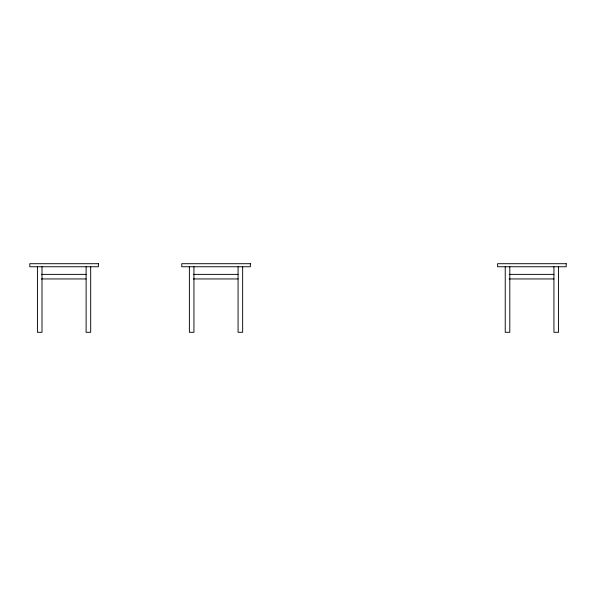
<?xml version="1.0" encoding="UTF-8"?>
<svg xmlns="http://www.w3.org/2000/svg" width="596" height="596" viewBox="0 0 596 596"><rect width="100%" height="100%" fill="white"/><g stroke="black" fill="none" stroke-linecap="round" stroke-linejoin="round"><path stroke-width="0.89" d="M41.385 274.376L86.115 274.376M193.335 274.376L238.072 274.376M509.193 274.376L553.93 274.376M41.385 278.95L86.115 278.95M193.335 278.95L238.072 278.95M509.193 278.95L553.93 278.95M558.504 266.755L558.504 332.292L553.93 332.292L553.93 266.755M509.803 266.755L509.803 332.292L505.237 332.292L505.237 266.755M242.647 266.755L242.647 332.292L238.072 332.292L238.072 266.755M193.946 266.755L193.946 332.292L189.379 332.292L189.379 266.755M90.689 266.755L90.689 332.292L86.115 332.292L86.115 266.755M41.996 266.755L41.996 332.292L37.421 332.292L37.421 266.755M98.385 263.708L29.8 263.708L29.8 266.755L98.385 266.755L98.385 263.708M250.342 263.708L181.758 263.708L181.758 266.755L250.342 266.755L250.342 263.708M566.2 263.708L497.615 263.708L497.615 266.755L566.2 266.755L566.2 263.708"/></g></svg>
